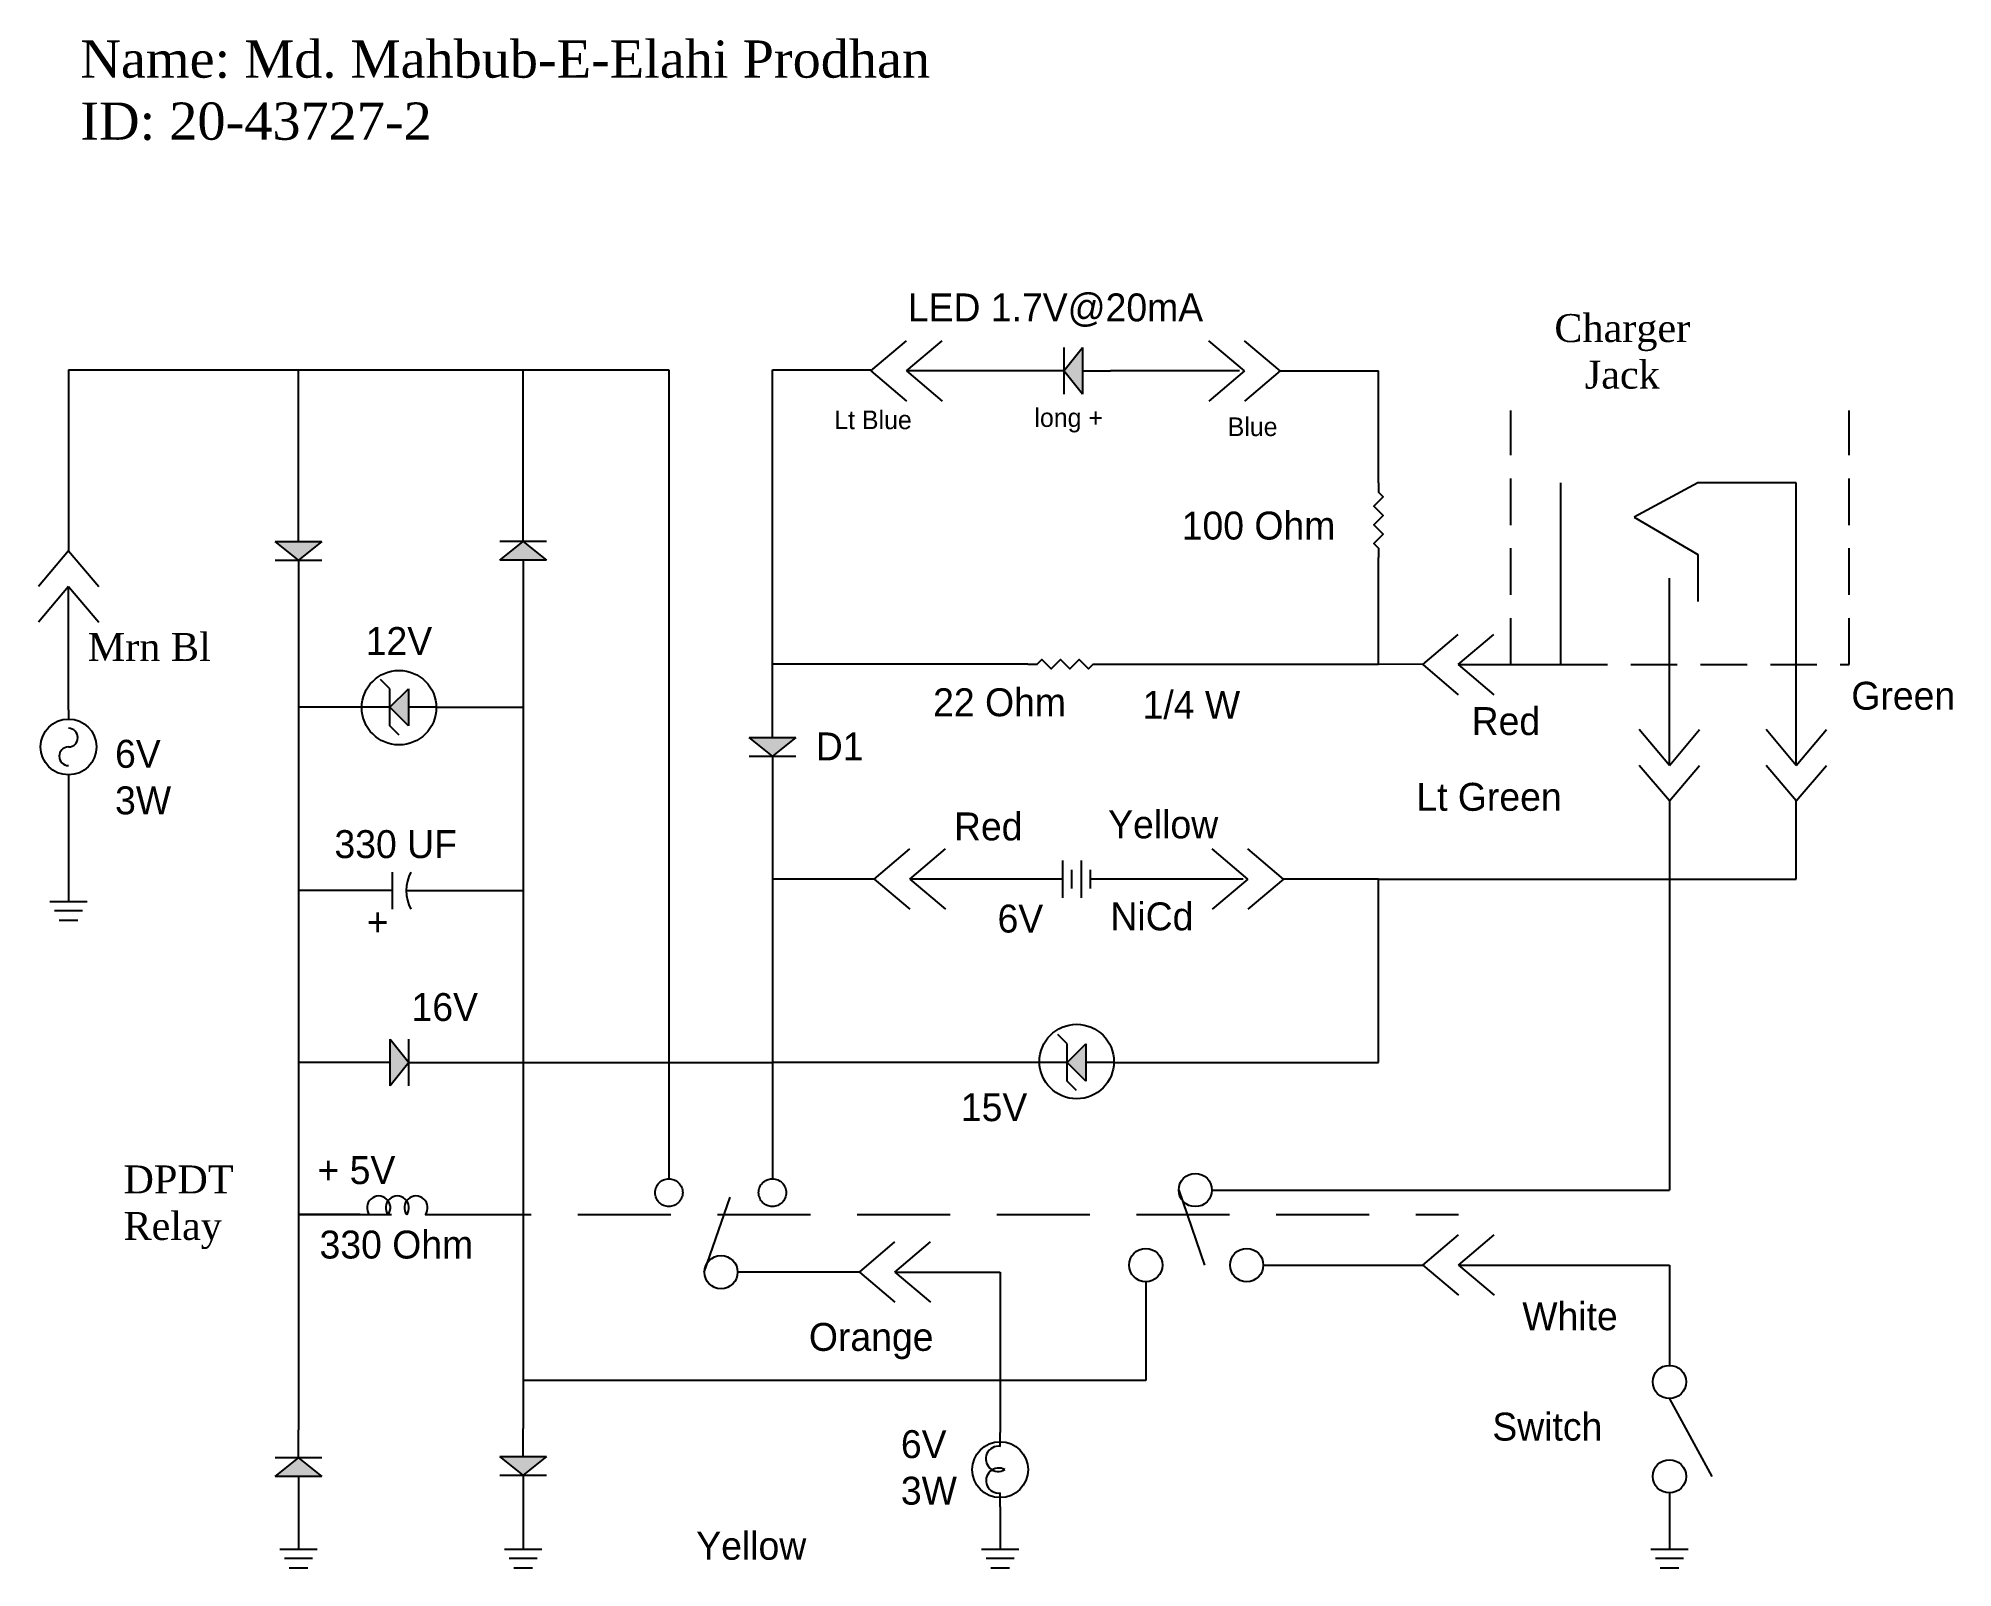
# Model space of a CAD drawing. Header units: inches. Extents: x 6.7 to 39.8, y 29.6 to 63.8.
# Drawn here: x 6.65 to 16.93, y 29.57 to 37.78 of the extents above; entities outside this region: 2.
import ezdxf

# ---------------------------------------------------------------- set-up
doc = ezdxf.new("R2010")
doc.units = ezdxf.units.IN
doc.header["$MEASUREMENT"] = 0
for name, pattern in [('ACAD_ISO03W100', [30, 12, -18]), ('HIDDEN', [0.375, 0.25, -0.125]), ('HIDDENX2', [0.75, 0.5, -0.25])]:
    doc.linetypes.add(name, pattern=pattern)

# ---------------------------------------------------------------- blocks, each defined once
blk = doc.blocks.new('Diode')
at = {"color": 7}
for p, q in [((0.15, 0.125), (0.25, 0)), ((0.15, -0.125), (0.15, 0.125)), ((0.25, -0.125), (0.25, 0.125)), ((0.15, 0), (0, 0)), ((0.25, 0), (0.15, -0.125)), ((0.25, 0), (0.4, 0))]:
    blk.add_line(p, q, dxfattribs=at)
blk.add_solid([(0.15, -0.125), (0.25, 0), (0.15, 0.125)], dxfattribs=at)
blk = doc.blocks.new('Generator - AC')
at = {"color": 7}
for p, q in [((0, 0), (0.05, 0)), ((0.35, 0), (0.4, 0))]:
    blk.add_line(p, q, dxfattribs=at)
blk.add_circle((0.2, 0), 0.15, dxfattribs=at)
for centre, start, end in [((0.15, 0), 0, 180), ((0.25, 0), 180, 0)]:
    blk.add_arc(centre, 0.05, start, end, dxfattribs=at)
blk = doc.blocks.new('Capacitor')
at = {"color": 7}
for p, q in [((0.15, 0), (0, 0)), ((0.15, -0.1), (0.15, 0.1)), ((0.225, 0), (0.4, 0))]:
    blk.add_line(p, q, dxfattribs=at)
blk.add_arc((0.4375, 0), 0.2125, 151.9275, 208.0725, dxfattribs=at)
blk = doc.blocks.new('Inductor')
at = {"color": 7}
for p, q in [((0, 0), (0.05, 0)), ((0.35, 0), (0.4, 0))]:
    blk.add_line(p, q, dxfattribs=at)
for centre in [(0.1, 0.0375), (0.2, 0.0375), (0.3, 0.0375)]:
    blk.add_arc(centre, 0.0625, 323.1301, 216.8699, dxfattribs=at)
blk = doc.blocks.new('Lamp - Incandescent')
at = {"color": 7}
for p, q in [((0, 0), (0.075, 0)), ((0.325, 0), (0.4, 0))]:
    blk.add_line(p, q, dxfattribs=at)
blk.add_circle((0.2, 0), 0.15, dxfattribs=at)
for centre, radius, start, end in [((0.141667, 0.008333), 0.067185, 330.2551, 187.125), ((0.258088, 0.009558), 0.067591, 351.8699, 210.75)]:
    blk.add_arc(centre, radius, start, end, dxfattribs=at)
blk = doc.blocks.new('Resistor')
at = {"color": 7}
blk.add_lwpolyline([(0, 0), (0.05, 0), (0.075, 0.025), (0.125, -0.025), (0.175, 0.025), (0.225, -0.025), (0.275, 0.025), (0.325, -0.025), (0.35, 0), (0.4, 0)], dxfattribs=at)
blk = doc.blocks.new('Ground')
at = {"color": 7}
for p, q in [((-0.1, 0), (0.1, 0)), ((0.075, -0.05), (-0.075, -0.05)), ((-0.05, -0.1), (0.05, -0.1))]:
    blk.add_line(p, q, dxfattribs=at)
blk = doc.blocks.new('Diode - Zener')
at = {"color": 7}
for p, q in [((0.2, 0.150001), (0.25, 0.100001)), ((0, 0), (0.15, 0)), ((0.15, 0.100001), (0.25, 0)), ((0.15, 0), (0.15, 0.100001)), ((0.25, 0), (0.15, -0.099999)), ((0.15, -0.099999), (0.15, 0)), ((0.25, 0.100001), (0.25, -0.099999)), ((0.25, 0), (0.4, 0)), ((0.25, -0.099999), (0.3, -0.149999))]:
    blk.add_line(p, q, dxfattribs=at)
blk.add_solid([(0.15, -0.099999), (0.25, 0), (0.15, 0.100001)], dxfattribs=at)
blk = doc.blocks.new('Battery')
at = {"color": 7}
for p, q in [((0, 0), (0.125, 0)), ((0.125, 0.05), (0.125, -0.05)), ((0.175, -0.1), (0.175, 0.1)), ((0.225, 0.05), (0.225, -0.05)), ((0.275, -0.1), (0.275, 0.1)), ((0.275, 0), (0.4, 0))]:
    blk.add_line(p, q, dxfattribs=at)

msp = doc.modelspace()

# ---------------------------------------------------------------- linework, layer by layer
for p, q in [((11.122, 35.998), (11.314, 36.16)), ((11.314, 35.998), (11.505, 36.16)), ((13.129, 35.998), (12.937, 36.16)), ((13.32, 35.998), (13.129, 36.16)), ((6.814, 36.003), (6.814, 35.031)), ((6.814, 36.003), (8.049, 36.003)), ((8.049, 36.003), (10.038, 36.003)), ((9.255, 35.231), (9.255, 36.003)), ((10.038, 36.003), (10.038, 31.658)), ((10.594, 34.178), (10.594, 36.003)), ((10.594, 36.003), (11.122, 36.003)), ((11.122, 35.998), (11.314, 35.836)), ((11.314, 35.998), (11.505, 35.836)), ((12.009, 35.998), (11.314, 35.998)), ((13.103, 35.998), (12.409, 35.998)), ((13.129, 35.998), (12.937, 35.836)), ((13.32, 35.998), (13.129, 35.836)), ((13.32, 35.998), (13.848, 35.998)), ((13.848, 35.396), (13.848, 35.998)), ((14.828, 34.42), (14.828, 35.396)), ((15.563, 35.396), (15.222, 35.212)), ((16.092, 35.396), (15.563, 35.396)), ((16.092, 33.879), (16.092, 35.396)), ((15.222, 35.212), (15.563, 35.011)), ((6.814, 35.031), (6.652, 34.84)), ((6.814, 35.031), (6.976, 34.84)), ((13.848, 34.422), (13.848, 34.996)), ((15.563, 35.011), (15.563, 34.759)), ((15.411, 33.879), (15.411, 34.885)), ((6.814, 34.84), (6.652, 34.649)), ((6.814, 34.84), (6.976, 34.649)), ((6.814, 34.178), (6.814, 34.84)), ((8.049, 34.831), (8.049, 34.191)), ((9.255, 34.831), (9.255, 31.466)), ((14.086, 34.42), (14.277, 34.582)), ((14.277, 34.42), (14.468, 34.582)), ((11.966, 34.422), (10.594, 34.422)), ((12.366, 34.422), (13.848, 34.422)), ((13.848, 34.422), (13.848, 34.422)), ((14.086, 34.42), (13.848, 34.422)), ((14.086, 34.42), (14.277, 34.258)), ((14.277, 34.42), (14.468, 34.258)), ((14.277, 34.42), (14.828, 34.42)), ((8.389, 34.191), (8.049, 34.191)), ((8.049, 34.191), (8.049, 31.466)), ((8.789, 34.191), (9.255, 34.191)), ((15.411, 33.879), (15.249, 34.071)), ((15.411, 33.879), (15.573, 34.071)), ((16.092, 33.879), (15.93, 34.071)), ((16.092, 33.879), (16.254, 34.071)), ((15.411, 33.688), (15.249, 33.879)), ((15.411, 33.688), (15.573, 33.879)), ((16.092, 33.688), (15.93, 33.879)), ((16.092, 33.688), (16.254, 33.879)), ((6.814, 33.778), (6.814, 33.147)), ((10.594, 33.778), (10.594, 31.658)), ((15.411, 33.688), (15.411, 31.598)), ((16.092, 33.268), (16.092, 33.688)), ((11.141, 33.268), (11.332, 33.43)), ((11.332, 33.268), (11.523, 33.43)), ((13.147, 33.268), (12.956, 33.43)), ((13.338, 33.268), (13.147, 33.43)), ((11.141, 33.268), (10.594, 33.268)), ((11.141, 33.268), (11.332, 33.106)), ((11.332, 33.268), (11.523, 33.106)), ((12.027, 33.268), (11.332, 33.268)), ((13.122, 33.268), (12.427, 33.268)), ((13.147, 33.268), (12.956, 33.106)), ((13.338, 33.268), (13.147, 33.106)), ((13.848, 33.268), (13.338, 33.268)), ((13.848, 32.283), (13.848, 33.268)), ((13.848, 33.268), (16.092, 33.268)), ((8.403, 33.206), (8.049, 33.206)), ((8.803, 33.206), (9.255, 33.206)), ((8.392, 32.283), (8.049, 32.283)), ((8.792, 32.283), (9.255, 32.283)), ((9.255, 32.283), (10.594, 32.283)), ((12.027, 32.283), (10.594, 32.283)), ((12.427, 32.283), (13.848, 32.283)), ((12.776, 31.598), (12.914, 31.195)), ((12.954, 31.598), (15.411, 31.598)), ((8.38, 31.466), (8.049, 31.466)), ((8.049, 31.466), (8.049, 30.31)), ((8.78, 31.466), (9.255, 31.466)), ((9.255, 31.466), (9.255, 30.317)), ((10.228, 31.157), (10.367, 31.56)), ((14.087, 31.195), (14.278, 31.357)), ((14.278, 31.195), (14.47, 31.357)), ((11.061, 31.157), (11.252, 31.319)), ((11.252, 31.157), (11.443, 31.319)), ((11.061, 31.157), (10.407, 31.157)), ((11.061, 31.157), (11.252, 30.995)), ((11.252, 31.157), (11.443, 30.995)), ((11.252, 31.157), (11.817, 31.157)), ((11.817, 31.157), (11.817, 30.296)), ((13.231, 31.195), (14.087, 31.195)), ((14.087, 31.195), (14.278, 31.033)), ((14.278, 31.195), (14.47, 31.033)), ((14.278, 31.195), (15.411, 31.195)), ((15.411, 31.195), (15.411, 30.656)), ((12.599, 31.105), (12.599, 30.575)), ((12.599, 30.575), (9.255, 30.575)), ((15.411, 30.477), (15.638, 30.06)), ((15.411, 29.97), (15.411, 29.669)), ((8.049, 29.91), (8.049, 29.669)), ((9.255, 29.917), (9.255, 29.669)), ((11.817, 29.896), (11.817, 29.669))]:
    msp.add_line(p, q)
at = {"linetype": 'ACAD_ISO03W100'}
msp.add_line((8.049, 35.231), (8.049, 36.003), dxfattribs=at)
at = {"color": 0, "linetype": 'HIDDEN'}
for p, q in [((14.559, 34.42), (14.559, 35.785)), ((16.376, 34.42), (16.376, 35.785)), ((14.468, 34.42), (14.559, 34.42)), ((14.828, 34.42), (16.376, 34.42))]:
    msp.add_line(p, q, dxfattribs=at)
at = {"color": 0, "linetype": 'HIDDENX2'}
msp.add_line((8.049, 31.466), (14.278, 31.466), dxfattribs=at)
for centre in [(28.165, 63.76), (10.038, 31.584), (10.594, 31.584)]:
    msp.add_circle(centre, 0.0741, dxfattribs=at)
for centre, radius in [((8.589, 34.189), 0.2), ((12.228, 32.288), 0.2), ((12.865, 31.598), 0.0893), ((12.599, 31.195), 0.0893), ((13.141, 31.195), 0.0893), ((10.318, 31.157), 0.0893), ((15.411, 30.567), 0.0893), ((15.411, 30.06), 0.0893)]:
    msp.add_circle(centre, radius)

# ---------------------------------------------------------------- block references
for name, p in [('Ground', (39.656, 59.183)), ('Resistor', (11.966, 34.422)), ('Capacitor', (8.403, 33.206)), ('Ground', (6.814, 33.147)), ('Diode', (8.392, 32.283)), ('Inductor', (8.38, 31.466)), ('Ground', (8.049, 29.669)), ('Ground', (9.255, 29.669)), ('Ground', (11.817, 29.669)), ('Ground', (15.411, 29.669))]:
    msp.add_blockref(name, p)
for name, p, rotation in [('Diode', (12.409, 35.998), 180), ('Resistor', (13.848, 35.396), 270), ('Diode', (8.049, 35.231), 270), ('Diode', (9.255, 34.831), 90), ('Diode - Zener', (8.789, 34.191), 180), ('Generator - AC', (6.814, 34.178), 270), ('Diode', (10.594, 34.178), 270), ('Battery', (12.427, 33.268), 180), ('Diode - Zener', (12.427, 32.283), 180), ('Diode', (8.049, 29.91), 90), ('Diode', (9.255, 30.317), 270), ('Lamp - Incandescent', (11.817, 29.896), 90)]:
    msp.add_blockref(name, p, dxfattribs=dict(rotation=rotation))

# ---------------------------------------------------------------- texts
at = {"color": 0, "linetype": 'HIDDEN', "insert": (6.877, 37.773), "char_height": 0.2, "width": 4.9455, "attachment_point": 1}
msp.add_mtext('{\\fTimes New Roman|b0|i0|c0|p18;Name: Md. Mahbub-E-Elahi Prodhan\\PID: 20-43727-2}', dxfattribs=at)
for s, insert, char_height, width, attachment_point in [('LED 1.7V@20mA', (11.321, 36.414), 0.15, 2.10073, 1), ('{\\fTimes New Roman|b0|i0|c0|p18;Charger\\PJack}', (15.158, 36.303), 0.15, 1.76709, 2), ('Lt Blue', (10.926, 35.785), 0.1, 0.76615, 1), ('long +', (12.001, 35.797), 0.1, 0.85265, 1), ('Blue', (13.039, 35.748), 0.1, 0.92679, 1), ('100 Ohm', (12.792, 35.242), 0.15, 1.0998, 1), ('{\\fTimes New Roman|b0|i0|c0|p18;Mrn Bl}', (6.917, 34.59), 0.15, 1.09011, 1), ('12V', (8.41, 34.622), 0.15, 0.56859, 1), ('22 Ohm', (11.457, 34.293), 0.15, 1.0998, 1), ('1/4 W', (12.582, 34.279), 0.15, 1.07508, 1), ('Green', (16.388, 34.328), 0.15, 0.97622, 1), ('Red', (14.349, 34.192), 0.15, 0.61786, 1), ('D1', (10.827, 34.056), 0.15, 0.49429, 1), ('6V\\P3W', (7.064, 34.016), 0.15, 0.55979, 1), ('Lt Green', (14.052, 33.785), 0.15, 1.34694, 1), ('Red', (11.569, 33.626), 0.15, 0.61786, 1), ('Yellow', (12.397, 33.637), 0.15, 0.97622, 1), ('330 UF', (8.242, 33.531), 0.15, 1.01102, 1), ('6V', (11.803, 33.131), 0.15, 0.54372, 1), ('NiCd', (12.409, 33.143), 0.15, 0.65493, 1), ('+', (8.416, 33.113), 0.15, 0.35064, 1), ('16V', (8.656, 32.656), 0.15, 0.54751, 1), ('15V', (11.606, 32.118), 0.15, 0.55608, 1), ('+ 5V', (8.151, 31.78), 0.15, 0.69694, 1), ('{\\fTimes New Roman|b0|i0|c0|p18;DPDT\\PRelay}', (7.109, 31.73), 0.15, 0.78208, 1), ('330 Ohm', (8.162, 31.38), 0.15, 1.22181, 1), ('White', (14.621, 30.995), 0.15, 0.81558, 1), ('Orange', (10.79, 30.884), 0.15, 1.03801, 1), ('Switch', (14.46, 30.402), 0.15, 0.92679, 1), ('6V\\P3W', (11.284, 30.308), 0.15, 0.55979, 1), ('Yellow', (10.185, 29.762), 0.15, 0.97622, 1)]:
    msp.add_mtext(s, dxfattribs=dict(insert=insert, char_height=char_height, width=width, attachment_point=attachment_point))

doc.saveas('drawing.dxf')
